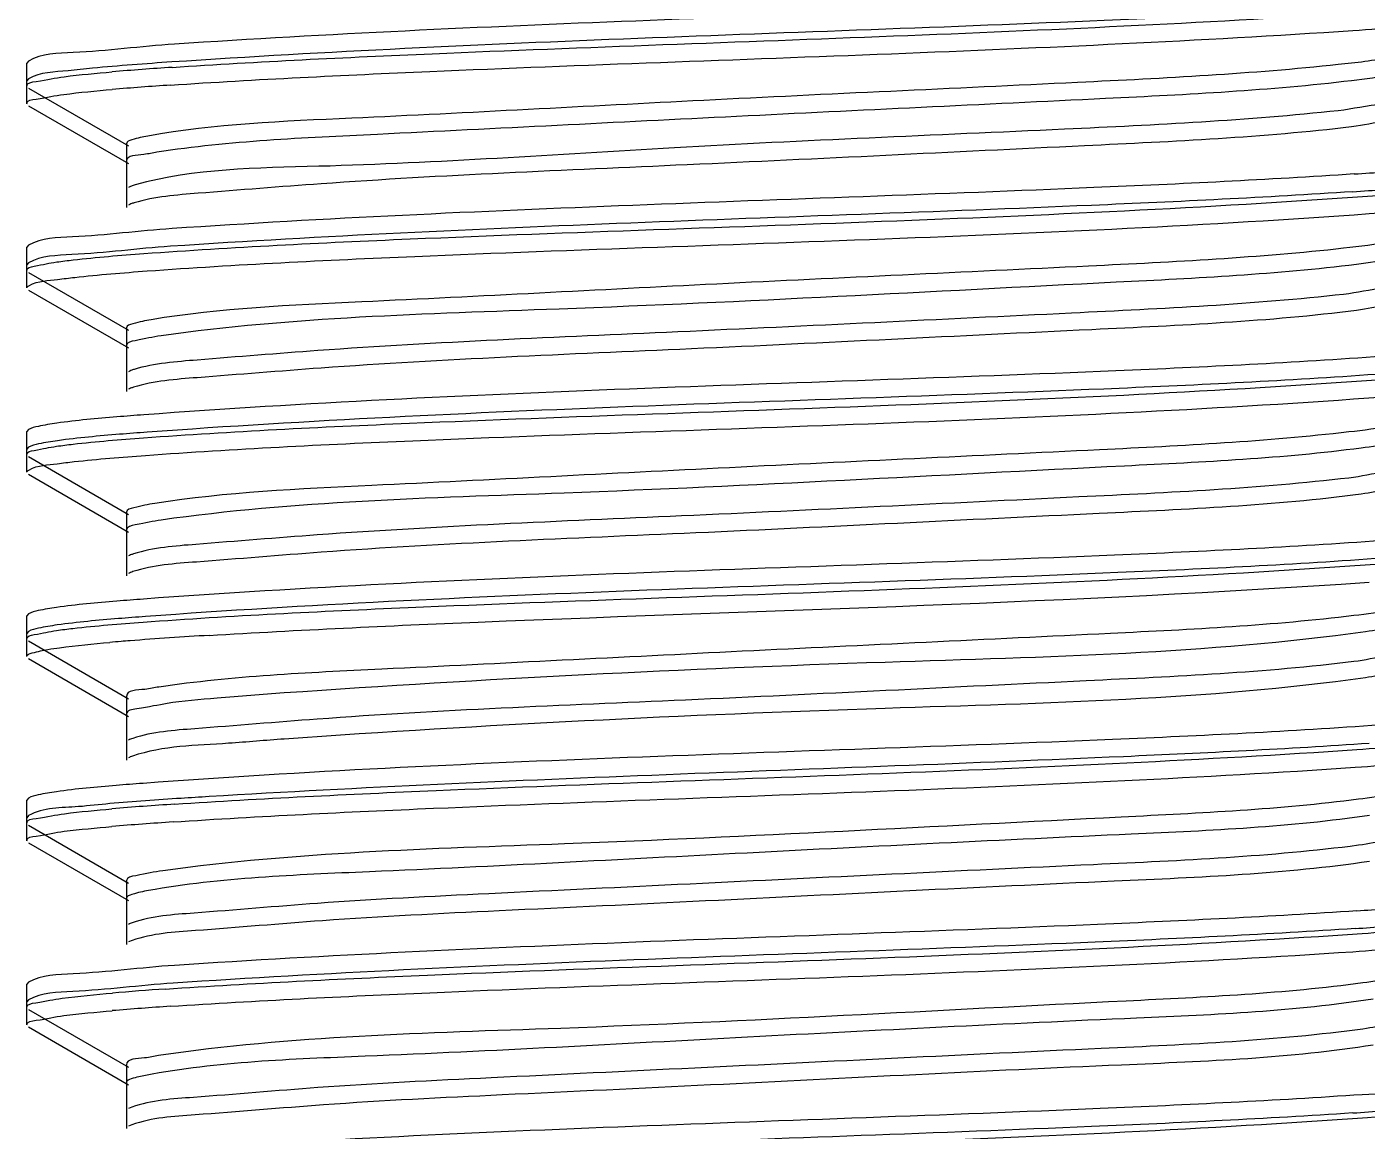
# Model space of a CAD drawing. Extents: x 4995099 to 5303443, y 4627657 to 4889583.
# Drawn here: x 5045817.6 to 5046034.2, y 4737537.5 to 4737716 of the extents above; entities that cross this region are included whole.
import ezdxf

# ---------------------------------------------------------------- set-up
doc = ezdxf.new("R2010")
doc.units = 0
doc.header["$LTSCALE"] = 1000
doc.header["$MEASUREMENT"] = 0
doc.layers.get('0').update_dxf_attribs({"color": 4, "linetype": 'CONTINUOUS'})

msp = doc.modelspace()

# ---------------------------------------------------------------- linework, layer by layer
at = {"linetype": 'Continuous'}
for p, q in [((5045817.93, 4737710.43), (5045817.64, 4737710.11)), ((5045817.64, 4737706.39), (5045817.64, 4737710.11)), ((5045817.64, 4737706.39), (5045817.64, 4737710.11)), ((5045817.93, 4737707.58), (5045817.64, 4737707.26)), ((5045817.64, 4737703.54), (5045817.64, 4737707.26)), ((5045817.64, 4737703.54), (5045817.64, 4737707.26)), ((5045817.93, 4737706.06), (5045834.08, 4737696.71)), ((5045817.93, 4737703.21), (5045834.08, 4737693.86)), ((5045833.76, 4737697.08), (5045833.76, 4737689.64)), ((5045833.76, 4737694.24), (5045833.76, 4737686.79)), ((5045817.93, 4737680.67), (5045817.64, 4737680.34)), ((5045817.64, 4737676.62), (5045817.64, 4737680.34)), ((5045817.64, 4737676.62), (5045817.64, 4737680.34)), ((5045817.93, 4737677.82), (5045817.64, 4737677.49)), ((5045817.64, 4737673.77), (5045817.64, 4737677.49)), ((5045817.64, 4737673.77), (5045817.64, 4737677.49)), ((5045817.93, 4737676.29), (5045834.08, 4737666.94)), ((5045817.93, 4737673.44), (5045834.08, 4737664.09)), ((5045833.76, 4737667.32), (5045833.76, 4737659.88)), ((5045833.76, 4737664.47), (5045833.76, 4737657.03)), ((5045817.93, 4737650.9), (5045817.64, 4737650.57)), ((5045817.64, 4737646.85), (5045817.64, 4737650.57)), ((5045817.64, 4737646.85), (5045817.64, 4737650.57)), ((5045817.93, 4737648.05), (5045817.64, 4737647.73)), ((5045817.64, 4737644.01), (5045817.64, 4737647.73)), ((5045817.64, 4737644.01), (5045817.64, 4737647.73)), ((5045817.93, 4737646.53), (5045834.08, 4737637.17)), ((5045817.93, 4737643.68), (5045834.08, 4737634.33)), ((5045833.76, 4737637.55), (5045833.76, 4737630.11)), ((5045833.76, 4737634.7), (5045833.76, 4737627.26)), ((5045817.93, 4737621.13), (5045817.64, 4737620.81)), ((5045817.64, 4737617.09), (5045817.64, 4737620.81)), ((5045817.64, 4737617.09), (5045817.64, 4737620.81)), ((5045817.93, 4737618.29), (5045817.64, 4737617.96)), ((5045817.64, 4737614.24), (5045817.64, 4737617.96)), ((5045817.64, 4737614.24), (5045817.64, 4737617.96)), ((5045817.93, 4737616.76), (5045834.08, 4737607.41)), ((5045817.93, 4737613.91), (5045834.08, 4737604.56)), ((5045833.76, 4737607.79), (5045833.76, 4737600.34)), ((5045833.76, 4737604.94), (5045833.76, 4737597.5)), ((5045817.93, 4737591.37), (5045817.64, 4737591.04)), ((5045817.64, 4737587.32), (5045817.64, 4737591.04)), ((5045817.64, 4737587.32), (5045817.64, 4737591.04)), ((5045817.93, 4737588.52), (5045817.64, 4737588.19)), ((5045817.64, 4737584.47), (5045817.64, 4737588.19)), ((5045817.64, 4737584.47), (5045817.64, 4737588.19)), ((5045817.93, 4737587), (5045834.08, 4737577.64)), ((5045817.93, 4737584.15), (5045834.08, 4737574.79)), ((5045833.76, 4737578.02), (5045833.76, 4737570.58)), ((5045833.76, 4737575.17), (5045833.76, 4737567.73)), ((5045834.66, 4737568.36), (5045834.08, 4737568.11)), ((5045817.93, 4737561.6), (5045817.64, 4737561.28)), ((5045817.64, 4737557.56), (5045817.64, 4737561.28)), ((5045817.64, 4737557.56), (5045817.64, 4737561.28)), ((5045817.93, 4737558.75), (5045817.64, 4737558.43)), ((5045817.64, 4737554.71), (5045817.64, 4737558.43)), ((5045817.64, 4737554.71), (5045817.64, 4737558.43)), ((5045817.93, 4737557.23), (5045834.08, 4737547.88)), ((5045817.93, 4737554.38), (5045834.08, 4737545.03)), ((5045833.76, 4737548.25), (5045833.76, 4737540.81)), ((5045833.76, 4737545.41), (5045833.76, 4737537.96)), ((5045834.62, 4737541.43), (5045834.08, 4737541.19)), ((5045834.6, 4737538.57), (5045834.08, 4737538.34))]:
    msp.add_line(p, q, dxfattribs=at)
for centre, radius, start, end in [((5045875.7, 4737181.27), 529.27, 93.7453, 94.7999), ((5045875.35, 4737182.86), 524.82, 93.7678, 94.8005), ((5045997.54, 4738222.55), 531.49, 273.7335, 274.8002), ((5045997.21, 4738223.83), 535.63, 273.7127, 274.7998), ((5045890.53, 4736883.46), 735.47, 93.38519, 94.38326), ((5045862.72, 4737249.07), 368.8, 94.6411, 94.9251), ((5045868.27, 4737180.92), 437.18, 94.4537, 94.6434), ((5045876.23, 4737055.53), 535.97, 93.7117, 94.7991), ((5045875.89, 4737056.93), 531.7, 93.7331, 94.7996), ((5045998.07, 4738096.76), 524.74, 273.7678, 274.801), ((5045997.73, 4738098.27), 529.11, 273.7456, 274.8005), ((5045874.23, 4737051.04), 510.61, 93.8394, 94.8036), ((5045875.37, 4737033.81), 525.05, 93.7667, 94.8004), ((5045999.24, 4738052.33), 510.03, 273.8422, 274.8039), ((5045997.23, 4738074.8), 535.43, 273.7137, 274.7998)]:
    msp.add_arc(centre, radius, start, end, dxfattribs=at)
for points, knots in [([(5046032.54, 4737721.98), (5046018.58, 4737721.04), (5045954.91, 4737717.98), (5045891.16, 4737716.45), (5045841.52, 4737713.16)], [0, 0, 0, 0, 0.219461, 1, 1, 1, 1]), ([(5046033.66, 4737719.21), (5046019.71, 4737718.25), (5045955.52, 4737715.15), (5045891.25, 4737713.63), (5045841.09, 4737710.28)], [0, 0, 0, 0, 0.217709, 1, 1, 1, 1]), ([(5045841.13, 4737709.41), (5045855.13, 4737710.35), (5045918.8, 4737713.4), (5045982.55, 4737714.93), (5046032.15, 4737718.23)], [0, 0, 0, 0, 0.220122, 1, 1, 1, 1]), ([(5046031.9, 4737715.37), (5046037.37, 4737715.73), (5046045.01, 4737716.79), (5046053.37, 4737716.88), (5046055.49, 4737718.09)], [0, 0, 0, 0, 0.691368, 1, 1, 1, 1]), ([(5045840.86, 4737706.55), (5045854.82, 4737707.48), (5045918.5, 4737710.54), (5045982.25, 4737712.08), (5046031.9, 4737715.37)], [0, 0, 0, 0, 0.219436, 1, 1, 1, 1]), ([(5045841.52, 4737713.16), (5045836.05, 4737712.8), (5045828.4, 4737711.74), (5045820.05, 4737711.65), (5045817.93, 4737710.43)], [0, 0, 0, 0, 0.691379, 1, 1, 1, 1]), ([(5046039.34, 4737711.59), (5046038.97, 4737711.38), (5046035.74, 4737710.46), (5046032.44, 4737710.16), (5046029.56, 4737709.85)], [0, 0, 0, 0, 0.126652, 1, 1, 1, 1]), ([(5045828.26, 4737709.27), (5045826.94, 4737709.15), (5045823.53, 4737708.66), (5045819.81, 4737708.67), (5045817.93, 4737707.58)], [0, 0, 0, 0, 0.378636, 1, 1, 1, 1]), ([(5046029.56, 4737709.85), (5046015.56, 4737708.36), (5045981.36, 4737706.62), (5045928.2, 4737704.25), (5045878.18, 4737701.44), (5045848.05, 4737700.26), (5045837.19, 4737698.31)], [0, 0, 0, 0, 0.219121, 0.532661, 0.828235, 1, 1, 1, 1]), ([(5046039.34, 4737708.74), (5046039.04, 4737708.57), (5046036.54, 4737707.78), (5046033.95, 4737707.51), (5046031.72, 4737707.25)], [0, 0, 0, 0, 0.133308, 1, 1, 1, 1]), ([(5045817.64, 4737706.39), (5045817.64, 4737706.95), (5045820.65, 4737707.29), (5045822.16, 4737707.71), (5045823.67, 4737707.9)], [0, 0, 0, 0, 0.27078, 1, 1, 1, 1]), ([(5046031.72, 4737707.25), (5046018.52, 4737705.67), (5045985.35, 4737704.02), (5045932.86, 4737701.55), (5045881.78, 4737698.9), (5045850.46, 4737697.48), (5045838.68, 4737695.71)], [0, 0, 0, 0, 0.206117, 0.514731, 0.815242, 1, 1, 1, 1]), ([(5045817.64, 4737703.54), (5045817.64, 4737704.1), (5045820.62, 4737704.44), (5045822.11, 4737704.85), (5045823.61, 4737705.04)], [0, 0, 0, 0, 0.27093, 1, 1, 1, 1]), ([(5046039.66, 4737704.53), (5046039.67, 4737703.6), (5046034.48, 4737703.42), (5046032.08, 4737702.68), (5046029.56, 4737702.41)], [0, 0, 0, 0, 0.266577, 1, 1, 1, 1]), ([(5046029.56, 4737702.41), (5046014.86, 4737700.84), (5045979.08, 4737699.03), (5045924.06, 4737696.85), (5045874.28, 4737693.24), (5045844.74, 4737693.1), (5045835.17, 4737690.43)], [0, 0, 0, 0, 0.227626, 0.551567, 0.846917, 1, 1, 1, 1]), ([(5046039.66, 4737701.68), (5046039.67, 4737700.94), (5046035.65, 4737700.6), (5046033.71, 4737700.04), (5046031.72, 4737699.8)], [0, 0, 0, 0, 0.269457, 1, 1, 1, 1]), ([(5045837.19, 4737698.31), (5045836.33, 4737698.16), (5045835.36, 4737697.93), (5045833.76, 4737697.44), (5045833.76, 4737697.08)], [0, 0, 0, 0, 0.713758, 1, 1, 1, 1]), ([(5046031.72, 4737699.8), (5046017.39, 4737698.09), (5045981.54, 4737696.44), (5045926.06, 4737693.63), (5045878.21, 4737691.74), (5045848.53, 4737689.3), (5045838.34, 4737688.52), (5045834.99, 4737687.53)], [0, 0, 0, 0, 0.219547, 0.545427, 0.845963, 0.946941, 1, 1, 1, 1]), ([(5045838.68, 4737695.71), (5045837.96, 4737695.6), (5045836.57, 4737695.2), (5045833.76, 4737695.23), (5045833.76, 4737694.24)], [0, 0, 0, 0, 0.420827, 1, 1, 1, 1]), ([(5046032.15, 4737692.19), (5046018.13, 4737691.25), (5045954.45, 4737688.2), (5045890.7, 4737686.67), (5045841.13, 4737683.37)], [0, 0, 0, 0, 0.220491, 1, 1, 1, 1]), ([(5045835.17, 4737690.43), (5045834.96, 4737690.37), (5045834.59, 4737690.25), (5045834.23, 4737690.1), (5045834.09, 4737690.02)], [0, 0, 0, 0, 0.576078, 1, 1, 1, 1]), ([(5046031.9, 4737689.32), (5046017.83, 4737688.39), (5045954.15, 4737685.34), (5045890.4, 4737683.82), (5045840.86, 4737680.5)], [0, 0, 0, 0, 0.221162, 1, 1, 1, 1]), ([(5045834.99, 4737687.53), (5045834.82, 4737687.48), (5045834.51, 4737687.37), (5045834.21, 4737687.24), (5045834.08, 4737687.17)], [0, 0, 0, 0, 0.568763, 1, 1, 1, 1]), ([(5045836.56, 4737679.33), (5045850.89, 4737680.38), (5045917.63, 4737683.64), (5045984.45, 4737684.95), (5046036.74, 4737688.79)], [0, 0, 0, 0, 0.215151, 1, 1, 1, 1]), ([(5045837.09, 4737676.52), (5045851.49, 4737677.56), (5045918.14, 4737680.81), (5045984.88, 4737682.11), (5046037, 4737685.96)], [0, 0, 0, 0, 0.216514, 1, 1, 1, 1]), ([(5045841.13, 4737683.37), (5045835.75, 4737683.01), (5045828.23, 4737681.97), (5045820.02, 4737681.87), (5045817.93, 4737680.67)], [0, 0, 0, 0, 0.691083, 1, 1, 1, 1]), ([(5045840.86, 4737680.5), (5045835.55, 4737680.14), (5045828.11, 4737679.11), (5045819.99, 4737679), (5045817.93, 4737677.82)], [0, 0, 0, 0, 0.690878, 1, 1, 1, 1]), ([(5046039.34, 4737681.82), (5046039, 4737681.63), (5046036.06, 4737680.76), (5046033.05, 4737680.47), (5046030.43, 4737680.18)], [0, 0, 0, 0, 0.129068, 1, 1, 1, 1]), ([(5045822.47, 4737677.97), (5045823.36, 4737678.1), (5045828.04, 4737678.67), (5045832.75, 4737679.05), (5045836.56, 4737679.33)], [0, 0, 0, 0, 0.191293, 1, 1, 1, 1]), ([(5046030.43, 4737680.18), (5046016.74, 4737678.66), (5045982.93, 4737676.95), (5045930.02, 4737674.54), (5045879.57, 4737671.8), (5045848.97, 4737670.51), (5045837.74, 4737668.64)], [0, 0, 0, 0, 0.214024, 0.525633, 0.823144, 1, 1, 1, 1]), ([(5046039.34, 4737678.98), (5046039.06, 4737678.82), (5046036.82, 4737678.08), (5046034.5, 4737677.83), (5046032.5, 4737677.57)], [0, 0, 0, 0, 0.136277, 1, 1, 1, 1]), ([(5045817.64, 4737676.62), (5045817.64, 4737677.08), (5045820.01, 4737677.48), (5045821.25, 4737677.8), (5045822.47, 4737677.97)], [0, 0, 0, 0, 0.274521, 1, 1, 1, 1]), ([(5045822.63, 4737675.15), (5045823.55, 4737675.27), (5045828.35, 4737675.85), (5045833.18, 4737676.23), (5045837.09, 4737676.52)], [0, 0, 0, 0, 0.191581, 1, 1, 1, 1]), ([(5046032.5, 4737677.57), (5046019.63, 4737675.96), (5045976.6, 4737673.91), (5045912.29, 4737670.27), (5045860.61, 4737669.05), (5045839.33, 4737666.04)], [0, 0, 0, 0, 0.201056, 0.666821, 1, 1, 1, 1]), ([(5045817.64, 4737673.77), (5045817.64, 4737673.93), (5045819.42, 4737675.04), (5045821.05, 4737674.93), (5045822.63, 4737675.15)], [0, 0, 0, 0, 0.088744, 1, 1, 1, 1]), ([(5046039.66, 4737674.76), (5046039.67, 4737673.91), (5046034.95, 4737673.66), (5046032.74, 4737672.99), (5046030.43, 4737672.74)], [0, 0, 0, 0, 0.267461, 1, 1, 1, 1]), ([(5046030.43, 4737672.74), (5046015.83, 4737671.11), (5045979.91, 4737669.41), (5045924.68, 4737666.66), (5045877.48, 4737664.77), (5045848.31, 4737662.37), (5045838.3, 4737661.59), (5045835.01, 4737660.62)], [0, 0, 0, 0, 0.225031, 0.550356, 0.847666, 0.947393, 1, 1, 1, 1]), ([(5046039.66, 4737671.91), (5046039.66, 4737671.24), (5046036.07, 4737670.85), (5046034.29, 4737670.36), (5046032.5, 4737670.13)], [0, 0, 0, 0, 0.270956, 1, 1, 1, 1]), ([(5046032.5, 4737670.13), (5046018.31, 4737668.35), (5045982.41, 4737666.74), (5045926.69, 4737663.87), (5045878.37, 4737662.01), (5045848.45, 4737659.5), (5045838.2, 4737658.76), (5045834.89, 4737657.73)], [0, 0, 0, 0, 0.216518, 0.543489, 0.846138, 0.947455, 1, 1, 1, 1]), ([(5045837.74, 4737668.64), (5045836.74, 4737668.47), (5045835.64, 4737668.21), (5045833.76, 4737667.72), (5045833.76, 4737667.32)], [0, 0, 0, 0, 0.71758, 1, 1, 1, 1]), ([(5045839.33, 4737666.04), (5045837.93, 4737665.84), (5045836.49, 4737665.47), (5045833.76, 4737665.01), (5045833.76, 4737664.47)], [0, 0, 0, 0, 0.724776, 1, 1, 1, 1]), ([(5046036.74, 4737662.74), (5046022.39, 4737661.69), (5045955.65, 4737658.44), (5045888.82, 4737657.13), (5045836.56, 4737653.28)], [0, 0, 0, 0, 0.215501, 1, 1, 1, 1]), ([(5045835.01, 4737660.62), (5045834.83, 4737660.56), (5045834.51, 4737660.46), (5045834.21, 4737660.32), (5045834.09, 4737660.25)], [0, 0, 0, 0, 0.569563, 1, 1, 1, 1]), ([(5045836.5, 4737649.56), (5045850.81, 4737650.61), (5045917.5, 4737653.86), (5045984.29, 4737655.19), (5046036.58, 4737659.01)], [0, 0, 0, 0, 0.214864, 1, 1, 1, 1]), ([(5046037, 4737659.91), (5046022.74, 4737658.86), (5045956.09, 4737655.61), (5045889.36, 4737654.27), (5045837.09, 4737650.47)], [0, 0, 0, 0, 0.21445, 1, 1, 1, 1]), ([(5045834.89, 4737657.73), (5045834.73, 4737657.68), (5045834.46, 4737657.59), (5045834.19, 4737657.47), (5045834.08, 4737657.4)], [0, 0, 0, 0, 0.563943, 1, 1, 1, 1]), ([(5045836.84, 4737646.73), (5045851.22, 4737647.78), (5045917.91, 4737651.03), (5045984.71, 4737652.34), (5046036.92, 4737656.19)], [0, 0, 0, 0, 0.21591, 1, 1, 1, 1]), ([(5045836.56, 4737653.28), (5045835.11, 4737653.17), (5045830.41, 4737652.81), (5045825.7, 4737652.38), (5045822.47, 4737651.93)], [0, 0, 0, 0, 0.307527, 1, 1, 1, 1]), ([(5045822.47, 4737651.93), (5045821.48, 4737651.79), (5045819.96, 4737651.52), (5045818.41, 4737651.18), (5045817.93, 4737650.9)], [0, 0, 0, 0, 0.643041, 1, 1, 1, 1]), ([(5045837.09, 4737650.47), (5045835.6, 4737650.36), (5045830.78, 4737649.99), (5045825.95, 4737649.56), (5045822.63, 4737649.1)], [0, 0, 0, 0, 0.307193, 1, 1, 1, 1]), ([(5046031.27, 4737650.51), (5046017.9, 4737648.95), (5045984.49, 4737647.28), (5045931.84, 4737644.83), (5045880.98, 4737642.16), (5045849.92, 4737640.78), (5045838.34, 4737638.97)], [0, 0, 0, 0, 0.208942, 0.518626, 0.818065, 1, 1, 1, 1]), ([(5046039.34, 4737652.06), (5046039.02, 4737651.88), (5046036.37, 4737651.06), (5046033.64, 4737650.78), (5046031.27, 4737650.51)], [0, 0, 0, 0, 0.131751, 1, 1, 1, 1]), ([(5045817.64, 4737646.85), (5045817.64, 4737647.32), (5045820, 4737647.71), (5045821.24, 4737648.03), (5045822.45, 4737648.2)], [0, 0, 0, 0, 0.27458, 1, 1, 1, 1]), ([(5045822.63, 4737649.1), (5045821.6, 4737648.96), (5045820.03, 4737648.69), (5045818.42, 4737648.34), (5045817.93, 4737648.05)], [0, 0, 0, 0, 0.644396, 1, 1, 1, 1]), ([(5045822.45, 4737648.2), (5045823.34, 4737648.33), (5045828.01, 4737648.9), (5045832.7, 4737649.28), (5045836.5, 4737649.56)], [0, 0, 0, 0, 0.191288, 1, 1, 1, 1]), ([(5046033.24, 4737647.9), (5046020.57, 4737646.23), (5045977.55, 4737644.23), (5045913.02, 4737640.52), (5045860.91, 4737639.32), (5045839.38, 4737636.28)], [0, 0, 0, 0, 0.197391, 0.664053, 1, 1, 1, 1]), ([(5046039.33, 4737649.21), (5046039.08, 4737649.06), (5046037.09, 4737648.38), (5046035.01, 4737648.14), (5046033.24, 4737647.9)], [0, 0, 0, 0, 0.139499, 1, 1, 1, 1]), ([(5045822.56, 4737645.37), (5045823.47, 4737645.5), (5045828.22, 4737646.07), (5045832.98, 4737646.45), (5045836.84, 4737646.73)], [0, 0, 0, 0, 0.19155, 1, 1, 1, 1]), ([(5045817.64, 4737644.01), (5045817.64, 4737644.16), (5045819.4, 4737645.26), (5045821.01, 4737645.15), (5045822.56, 4737645.37)], [0, 0, 0, 0, 0.088999, 1, 1, 1, 1]), ([(5046039.66, 4737644.99), (5046039.67, 4737644.22), (5046035.41, 4737643.91), (5046033.37, 4737643.31), (5046031.27, 4737643.07)], [0, 0, 0, 0, 0.26872, 1, 1, 1, 1]), ([(5046031.27, 4737643.07), (5046016.79, 4737641.38), (5045980.77, 4737639.71), (5045925.25, 4737636.9), (5045877.56, 4737635.04), (5045848.18, 4737632.57), (5045838.13, 4737631.83), (5045834.88, 4737630.81)], [0, 0, 0, 0, 0.222247, 0.54883, 0.84818, 0.948106, 1, 1, 1, 1]), ([(5046039.66, 4737642.14), (5046039.66, 4737641.54), (5046036.47, 4737641.11), (5046034.85, 4737640.68), (5046033.24, 4737640.46)], [0, 0, 0, 0, 0.272705, 1, 1, 1, 1]), ([(5046033.24, 4737640.46), (5046019.21, 4737638.61), (5045983.3, 4737637.05), (5045927.35, 4737634.11), (5045878.57, 4737632.29), (5045848.39, 4737629.71), (5045838.09, 4737629), (5045834.8, 4737627.94)], [0, 0, 0, 0, 0.213335, 0.5413, 0.846112, 0.947854, 1, 1, 1, 1]), ([(5045838.34, 4737638.97), (5045837.18, 4737638.79), (5045835.96, 4737638.49), (5045833.76, 4737638), (5045833.76, 4737637.55)], [0, 0, 0, 0, 0.72077, 1, 1, 1, 1]), ([(5045839.38, 4737636.28), (5045837.97, 4737636.08), (5045836.51, 4737635.7), (5045833.76, 4737635.24), (5045833.76, 4737634.7)], [0, 0, 0, 0, 0.724921, 1, 1, 1, 1]), ([(5046036.58, 4737632.96), (5046022.2, 4737631.91), (5045955.5, 4737628.66), (5045888.71, 4737627.36), (5045836.5, 4737623.51)], [0, 0, 0, 0, 0.215909, 1, 1, 1, 1]), ([(5045834.88, 4737630.81), (5045834.73, 4737630.76), (5045834.46, 4737630.67), (5045834.19, 4737630.55), (5045834.09, 4737630.49)], [0, 0, 0, 0, 0.563695, 1, 1, 1, 1]), ([(5045836.42, 4737619.78), (5045850.69, 4737620.84), (5045917.33, 4737624.09), (5045984.06, 4737625.43), (5046036.33, 4737629.22)], [0, 0, 0, 0, 0.214461, 1, 1, 1, 1]), ([(5046036.92, 4737630.14), (5046022.62, 4737629.09), (5045955.92, 4737625.83), (5045889.12, 4737624.51), (5045836.84, 4737620.69)], [0, 0, 0, 0, 0.214858, 1, 1, 1, 1]), ([(5045834.8, 4737627.94), (5045834.66, 4737627.89), (5045834.42, 4737627.8), (5045834.18, 4737627.7), (5045834.08, 4737627.64)], [0, 0, 0, 0, 0.559588, 1, 1, 1, 1]), ([(5045847.1, 4737617.64), (5045861.59, 4737618.52), (5045924.06, 4737621.44), (5045986.62, 4737622.9), (5046034.54, 4737626.25)], [0, 0, 0, 0, 0.231984, 1, 1, 1, 1]), ([(5045822.45, 4737622.16), (5045821.46, 4737622.02), (5045819.95, 4737621.76), (5045818.41, 4737621.41), (5045817.93, 4737621.13)], [0, 0, 0, 0, 0.64291, 1, 1, 1, 1]), ([(5045836.5, 4737623.51), (5045835.06, 4737623.4), (5045830.37, 4737623.04), (5045825.68, 4737622.62), (5045822.45, 4737622.16)], [0, 0, 0, 0, 0.307541, 1, 1, 1, 1]), ([(5046039.34, 4737622.29), (5046039.05, 4737622.13), (5046036.66, 4737621.36), (5046034.2, 4737621.1), (5046032.07, 4737620.84)], [0, 0, 0, 0, 0.134595, 1, 1, 1, 1]), ([(5045822.43, 4737618.44), (5045823.32, 4737618.56), (5045827.97, 4737619.13), (5045832.64, 4737619.51), (5045836.42, 4737619.78)], [0, 0, 0, 0, 0.191269, 1, 1, 1, 1]), ([(5045836.84, 4737620.69), (5045835.37, 4737620.58), (5045830.61, 4737620.21), (5045825.84, 4737619.79), (5045822.56, 4737619.33)], [0, 0, 0, 0, 0.307247, 1, 1, 1, 1]), ([(5046032.07, 4737620.84), (5046019.02, 4737619.24), (5045986.03, 4737617.61), (5045933.67, 4737615.13), (5045882.43, 4737612.5), (5045850.9, 4737611.05), (5045838.97, 4737609.3)], [0, 0, 0, 0, 0.203871, 0.511633, 0.812997, 1, 1, 1, 1]), ([(5045817.64, 4737617.09), (5045817.64, 4737617.55), (5045819.99, 4737617.95), (5045821.23, 4737618.26), (5045822.43, 4737618.44)], [0, 0, 0, 0, 0.274663, 1, 1, 1, 1]), ([(5045822.56, 4737619.33), (5045821.55, 4737619.18), (5045820, 4737618.92), (5045818.42, 4737618.57), (5045817.93, 4737618.29)], [0, 0, 0, 0, 0.643866, 1, 1, 1, 1]), ([(5046033.94, 4737618.23), (5046008.27, 4737614.64), (5045949.77, 4737613.52), (5045891.56, 4737610.6), (5045859.23, 4737608.34)], [0, 0, 0, 0, 0.444316, 1, 1, 1, 1]), ([(5046039.33, 4737619.44), (5046039.1, 4737619.31), (5046037.35, 4737618.69), (5046035.5, 4737618.45), (5046033.94, 4737618.23)], [0, 0, 0, 0, 0.14301, 1, 1, 1, 1]), ([(5045817.64, 4737614.24), (5045817.64, 4737614.58), (5045819.25, 4737615.01), (5045820.19, 4737615.23), (5045821.05, 4737615.37)], [0, 0, 0, 0, 0.282211, 1, 1, 1, 1]), ([(5045821.05, 4737615.37), (5045821.68, 4737615.48), (5045825, 4737615.96), (5045828.35, 4737616.28), (5045831.06, 4737616.51)], [0, 0, 0, 0, 0.190526, 1, 1, 1, 1]), ([(5046032.07, 4737613.4), (5046017.72, 4737611.64), (5045981.65, 4737610.01), (5045925.87, 4737607.14), (5045877.71, 4737605.32), (5045848.09, 4737602.77), (5045837.99, 4737602.07), (5045834.78, 4737601.01)], [0, 0, 0, 0, 0.21928, 0.546995, 0.848437, 0.948667, 1, 1, 1, 1]), ([(5046039.66, 4737615.23), (5046039.67, 4737614.52), (5046035.84, 4737614.16), (5046033.97, 4737613.63), (5046032.07, 4737613.4)], [0, 0, 0, 0, 0.270092, 1, 1, 1, 1]), ([(5046039.66, 4737612.38), (5046039.66, 4737611.83), (5046036.85, 4737611.38), (5046035.37, 4737610.99), (5046033.94, 4737610.79)], [0, 0, 0, 0, 0.274738, 1, 1, 1, 1]), ([(5045838.97, 4737609.3), (5045838.21, 4737609.19), (5045836.73, 4737608.77), (5045833.76, 4737608.84), (5045833.76, 4737607.79)], [0, 0, 0, 0, 0.421419, 1, 1, 1, 1]), ([(5046033.94, 4737610.79), (5046008.27, 4737607.2), (5045949.77, 4737606.07), (5045891.56, 4737603.16), (5045859.23, 4737600.9)], [0, 0, 0, 0, 0.444316, 1, 1, 1, 1]), ([(5045859.23, 4737608.34), (5045855.61, 4737608.09), (5045849.47, 4737607.58), (5045841, 4737606.89), (5045837, 4737605.98), (5045833.75, 4737605.56), (5045833.76, 4737604.94)], [0, 0, 0, 0, 0.421295, 0.734581, 0.927904, 1, 1, 1, 1]), ([(5046036.33, 4737603.18), (5046021.92, 4737602.13), (5045955.28, 4737598.89), (5045888.55, 4737597.59), (5045836.42, 4737593.74)], [0, 0, 0, 0, 0.216509, 1, 1, 1, 1]), ([(5045834.78, 4737601.01), (5045834.65, 4737600.97), (5045834.41, 4737600.88), (5045834.18, 4737600.78), (5045834.08, 4737600.72)], [0, 0, 0, 0, 0.558418, 1, 1, 1, 1]), ([(5045859.23, 4737600.9), (5045856.23, 4737600.69), (5045848.08, 4737599.91), (5045839.67, 4737599.81), (5045834.72, 4737598.14)], [0, 0, 0, 0, 0.365224, 1, 1, 1, 1]), ([(5046034.54, 4737600.2), (5046021.32, 4737599.28), (5045958.85, 4737596.23), (5045896.31, 4737594.57), (5045847.1, 4737591.6)], [0, 0, 0, 0, 0.211795, 1, 1, 1, 1]), ([(5046032.56, 4737599.2), (5046037.87, 4737599.55), (5046045.31, 4737600.58), (5046053.42, 4737600.69), (5046055.49, 4737601.88)], [0, 0, 0, 0, 0.690867, 1, 1, 1, 1]), ([(5045834.72, 4737598.14), (5045834.6, 4737598.1), (5045834.38, 4737598.02), (5045834.17, 4737597.92), (5045834.08, 4737597.87)], [0, 0, 0, 0, 0.555805, 1, 1, 1, 1]), ([(5045841.53, 4737590.38), (5045855.6, 4737591.31), (5045919.27, 4737594.36), (5045983.02, 4737595.87), (5046032.56, 4737599.2)], [0, 0, 0, 0, 0.221183, 1, 1, 1, 1]), ([(5046032.29, 4737596.33), (5046037.67, 4737596.69), (5046045.19, 4737597.73), (5046053.4, 4737597.83), (5046055.49, 4737599.03)], [0, 0, 0, 0, 0.691069, 1, 1, 1, 1]), ([(5045841.27, 4737587.51), (5045855.3, 4737588.44), (5045918.97, 4737591.49), (5045982.72, 4737593.02), (5046032.29, 4737596.33)], [0, 0, 0, 0, 0.220503, 1, 1, 1, 1]), ([(5045836.42, 4737593.74), (5045834.98, 4737593.63), (5045830.31, 4737593.27), (5045825.64, 4737592.85), (5045822.43, 4737592.39)], [0, 0, 0, 0, 0.307562, 1, 1, 1, 1]), ([(5045822.43, 4737592.39), (5045821.45, 4737592.25), (5045819.94, 4737591.99), (5045818.41, 4737591.64), (5045817.93, 4737591.37)], [0, 0, 0, 0, 0.642729, 1, 1, 1, 1]), ([(5045847.1, 4737591.6), (5045845.6, 4737591.51), (5045840.24, 4737591.17), (5045834.89, 4737590.79), (5045831.06, 4737590.46)], [0, 0, 0, 0, 0.281872, 1, 1, 1, 1]), ([(5046039.33, 4737592.53), (5046039.07, 4737592.37), (5046036.94, 4737591.66), (5046034.73, 4737591.41), (5046032.83, 4737591.17)], [0, 0, 0, 0, 0.137672, 1, 1, 1, 1]), ([(5045831.06, 4737590.46), (5045829.37, 4737590.32), (5045825.04, 4737589.73), (5045820.29, 4737589.88), (5045817.93, 4737588.52)], [0, 0, 0, 0, 0.383253, 1, 1, 1, 1]), ([(5046032.83, 4737591.17), (5046020.11, 4737589.53), (5045977.26, 4737587.5), (5045912.93, 4737583.88), (5045861.11, 4737582.6), (5045839.64, 4737579.63)], [0, 0, 0, 0, 0.198812, 0.663944, 1, 1, 1, 1]), ([(5045817.64, 4737587.32), (5045817.64, 4737587.89), (5045820.69, 4737588.23), (5045822.22, 4737588.65), (5045823.75, 4737588.84)], [0, 0, 0, 0, 0.27058, 1, 1, 1, 1]), ([(5046034.6, 4737588.56), (5046021.86, 4737586.67), (5045988.23, 4737585.21), (5045934.37, 4737582.56), (5045881.49, 4737579.68), (5045849.06, 4737578.5), (5045837.3, 4737576.42)], [0, 0, 0, 0, 0.195338, 0.50968, 0.818636, 1, 1, 1, 1]), ([(5045817.64, 4737584.47), (5045817.64, 4737585.04), (5045820.67, 4737585.38), (5045822.18, 4737585.8), (5045823.7, 4737585.99)], [0, 0, 0, 0, 0.270704, 1, 1, 1, 1]), ([(5046039.66, 4737585.46), (5046039.66, 4737584.82), (5046036.25, 4737584.41), (5046034.54, 4737583.95), (5046032.83, 4737583.73)], [0, 0, 0, 0, 0.271698, 1, 1, 1, 1]), ([(5046032.83, 4737583.73), (5046018.64, 4737581.9), (5045982.55, 4737580.29), (5045935.71, 4737577.99), (5045893.91, 4737575.99), (5045867.14, 4737574.69), (5045848.04, 4737572.97), (5045837.88, 4737572.31), (5045834.69, 4737571.22)], [0, 0, 0, 0, 0.216147, 0.544888, 0.708735, 0.848475, 0.949101, 1, 1, 1, 1]), ([(5046034.6, 4737581.12), (5046020.95, 4737579.09), (5045985.06, 4737577.66), (5045938.21, 4737575.23), (5045895.58, 4737573.22), (5045868.03, 4737571.9), (5045848.38, 4737570.14), (5045837.92, 4737569.49), (5045834.66, 4737568.36)], [0, 0, 0, 0, 0.206553, 0.536269, 0.702877, 0.845559, 0.948364, 1, 1, 1, 1]), ([(5045839.64, 4737579.63), (5045838.16, 4737579.42), (5045836.65, 4737579.03), (5045833.76, 4737578.58), (5045833.76, 4737578.02)], [0, 0, 0, 0, 0.725745, 1, 1, 1, 1]), ([(5045837.3, 4737576.42), (5045836.4, 4737576.26), (5045835.41, 4737576.03), (5045833.75, 4737575.53), (5045833.76, 4737575.17)], [0, 0, 0, 0, 0.714864, 1, 1, 1, 1]), ([(5046032.56, 4737573.15), (5046018.6, 4737572.21), (5045954.93, 4737569.16), (5045891.18, 4737567.62), (5045841.53, 4737564.33)], [0, 0, 0, 0, 0.219427, 1, 1, 1, 1]), ([(5046033.41, 4737569.49), (5046038.52, 4737569.84), (5046045.69, 4737570.83), (5046053.49, 4737570.97), (5046055.49, 4737572.11)], [0, 0, 0, 0, 0.690197, 1, 1, 1, 1]), ([(5045834.69, 4737571.22), (5045834.58, 4737571.18), (5045834.37, 4737571.1), (5045834.17, 4737571), (5045834.08, 4737570.96)], [0, 0, 0, 0, 0.553679, 1, 1, 1, 1]), ([(5046032.29, 4737570.28), (5046018.29, 4737569.35), (5045954.62, 4737566.3), (5045890.88, 4737564.76), (5045841.27, 4737561.46)], [0, 0, 0, 0, 0.220112, 1, 1, 1, 1]), ([(5045840.04, 4737560.51), (5045854.14, 4737561.47), (5045918.6, 4737564.58), (5045983.14, 4737566.06), (5046033.41, 4737569.49)], [0, 0, 0, 0, 0.219129, 1, 1, 1, 1]), ([(5046031.91, 4737566.54), (5046037.37, 4737566.9), (5046045.02, 4737567.96), (5046053.37, 4737568.05), (5046055.49, 4737569.26)], [0, 0, 0, 0, 0.691359, 1, 1, 1, 1]), ([(5045840.87, 4737557.72), (5045854.83, 4737558.65), (5045918.51, 4737561.71), (5045982.26, 4737563.25), (5046031.91, 4737566.54)], [0, 0, 0, 0, 0.21947, 1, 1, 1, 1]), ([(5045841.53, 4737564.33), (5045836.06, 4737563.97), (5045828.41, 4737562.91), (5045820.05, 4737562.82), (5045817.93, 4737561.6)], [0, 0, 0, 0, 0.691388, 1, 1, 1, 1]), ([(5045841.27, 4737561.46), (5045835.86, 4737561.1), (5045828.29, 4737560.06), (5045820.03, 4737559.96), (5045817.93, 4737558.75)], [0, 0, 0, 0, 0.691194, 1, 1, 1, 1]), ([(5046033.55, 4737561.5), (5046020.87, 4737559.78), (5045977.56, 4737557.81), (5045912.78, 4737553.99), (5045860.4, 4737552.93), (5045838.91, 4737549.76)], [0, 0, 0, 0, 0.196859, 0.665778, 1, 1, 1, 1]), ([(5046039.33, 4737562.76), (5046039.09, 4737562.62), (5046037.21, 4737561.97), (5046035.23, 4737561.72), (5046033.55, 4737561.5)], [0, 0, 0, 0, 0.140996, 1, 1, 1, 1]), ([(5045817.64, 4737557.56), (5045817.64, 4737558.1), (5045820.49, 4737558.45), (5045821.93, 4737558.84), (5045823.37, 4737559.03)], [0, 0, 0, 0, 0.271578, 1, 1, 1, 1]), ([(5046035.22, 4737558.89), (5046022.59, 4737556.89), (5045988.75, 4737555.52), (5045934.45, 4737552.81), (5045881.14, 4737549.82), (5045848.49, 4737548.78), (5045836.82, 4737546.56)], [0, 0, 0, 0, 0.192978, 0.509549, 0.82079, 1, 1, 1, 1]), ([(5045817.64, 4737554.71), (5045817.64, 4737555.27), (5045820.62, 4737555.61), (5045822.12, 4737556.02), (5045823.61, 4737556.21)], [0, 0, 0, 0, 0.270922, 1, 1, 1, 1]), ([(5046039.66, 4737555.7), (5046039.66, 4737555.11), (5046036.64, 4737554.67), (5046035.08, 4737554.26), (5046033.55, 4737554.05)], [0, 0, 0, 0, 0.273505, 1, 1, 1, 1]), ([(5046033.55, 4737554.05), (5046019.53, 4737552.15), (5045983.44, 4737550.6), (5045936.49, 4737548.25), (5045894.32, 4737546.24), (5045867.25, 4737544.94), (5045848.01, 4737543.18), (5045837.79, 4737542.55), (5045834.62, 4737541.43)], [0, 0, 0, 0, 0.212866, 0.542542, 0.70756, 0.848323, 0.949425, 1, 1, 1, 1]), ([(5046035.22, 4737551.45), (5046021.78, 4737549.32), (5045985.94, 4737548), (5045939.04, 4737545.5), (5045896.06, 4737543.48), (5045868.22, 4737542.16), (5045848.4, 4737540.35), (5045837.85, 4737539.74), (5045834.6, 4737538.57)], [0, 0, 0, 0, 0.202975, 0.533469, 0.701272, 0.84507, 0.948501, 1, 1, 1, 1]), ([(5045838.91, 4737549.76), (5045838.16, 4737549.65), (5045836.7, 4737549.23), (5045833.75, 4737549.29), (5045833.76, 4737548.25)], [0, 0, 0, 0, 0.421141, 1, 1, 1, 1]), ([(5045836.82, 4737546.56), (5045836.05, 4737546.42), (5045835.17, 4737546.21), (5045833.76, 4737545.73), (5045833.76, 4737545.41)], [0, 0, 0, 0, 0.71113, 1, 1, 1, 1]), ([(5046033.41, 4737543.44), (5046019.31, 4737542.48), (5045954.85, 4737539.37), (5045890.31, 4737537.89), (5045840.04, 4737534.46)], [0, 0, 0, 0, 0.219054, 1, 1, 1, 1]), ([(5045836.56, 4737530.5), (5045850.89, 4737531.55), (5045917.63, 4737534.81), (5045984.46, 4737536.12), (5046036.75, 4737539.96)], [0, 0, 0, 0, 0.215159, 1, 1, 1, 1]), ([(5046031.91, 4737540.49), (5046017.85, 4737539.56), (5045954.17, 4737536.51), (5045890.41, 4737534.99), (5045840.87, 4737531.67)], [0, 0, 0, 0, 0.221129, 1, 1, 1, 1])]:
    msp.add_open_spline(points, degree=3, knots=knots, dxfattribs=at)
for points in [[(5045823.67, 4737707.9), (5045826.24, 4737708.23), (5045828.83, 4737708.47), (5045831.41, 4737708.69)], [(5045841.09, 4737710.28), (5045836.81, 4737710), (5045832.53, 4737709.68), (5045828.26, 4737709.27)], [(5045823.61, 4737705.04), (5045826.21, 4737705.37), (5045828.82, 4737705.62), (5045831.43, 4737705.84)], [(5045823.75, 4737588.84), (5045826.29, 4737589.17), (5045828.84, 4737589.4), (5045831.39, 4737589.62)], [(5045823.7, 4737585.99), (5045826.26, 4737586.31), (5045828.83, 4737586.55), (5045831.4, 4737586.77)], [(5045823.37, 4737559.03), (5045826.06, 4737559.38), (5045828.76, 4737559.63), (5045831.47, 4737559.86)], [(5045823.61, 4737556.21), (5045826.21, 4737556.54), (5045828.82, 4737556.79), (5045831.43, 4737557.01)]]:
    msp.add_open_spline(points, degree=3, dxfattribs=at)

doc.saveas('drawing.dxf')
